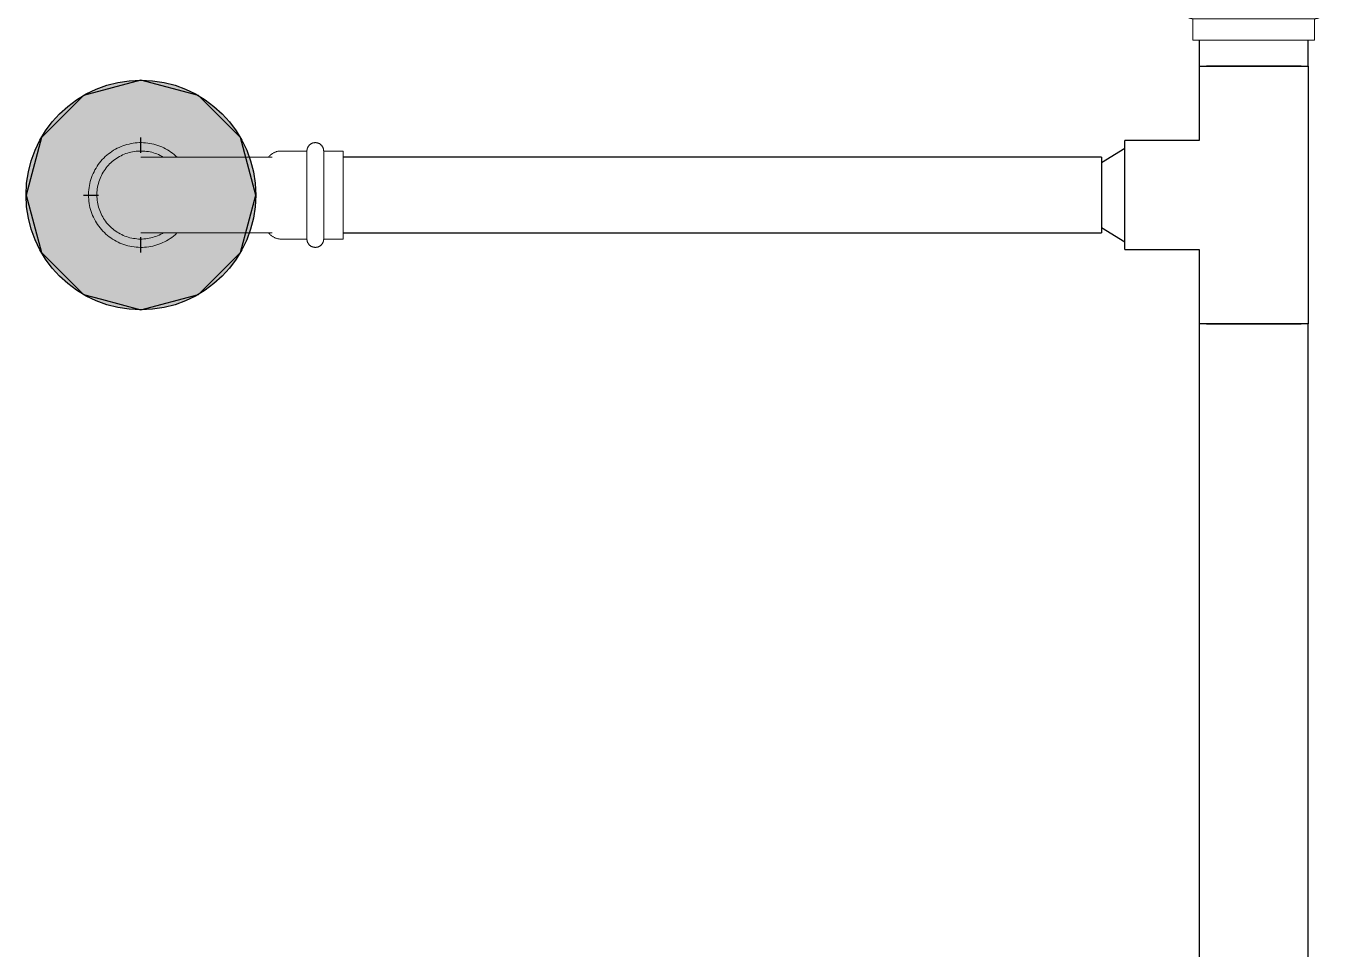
# Model space of a CAD drawing. Header units: inches. Extents: x -3327 to -1, y 8 to 1328.
# Drawn here: x -3048.37 to -3025.78, y 1220.51 to 1236.58 of the extents above; entities that cross this region are included whole.
import ezdxf

# ---------------------------------------------------------------- set-up
doc = ezdxf.new("R2010")
doc.units = ezdxf.units.IN
doc.header["$MEASUREMENT"] = 0
doc.layers.add('P-PIPE', color=3, linetype='Continuous', lineweight=9)
doc.layers.add('X - REF - FP', color=7, linetype='Continuous', true_color=0xb90000)

# ---------------------------------------------------------------- blocks, each defined once
blk = doc.blocks.new('Victaulic-VicPress316-Elbow 90-45deg Style P568_P571 - Standard-523083-SECOND LEVEL')
at = {"layer": 'P-PIPE'}
for p, q in [((-3178.283, 1233.462), (-3178.283, 1232.568)), ((-3176.968, 1232.571), (-3176.968, 1233.462)), ((-3178.392, 1232.416), (-3178.392, 1231.964)), ((-3176.859, 1231.964), (-3176.859, 1232.416)), ((-3177.625, 1231.964), (-3178.392, 1231.964)), ((-3176.859, 1231.964), (-3177.625, 1231.964)), ((-3178.392, 1231.673), (-3178.392, 1231.335)), ((-3177.625, 1231.673), (-3178.392, 1231.673)), ((-3176.859, 1231.673), (-3177.625, 1231.673)), ((-3176.859, 1231.335), (-3176.859, 1231.673)), ((-3178.392, 1231.335), (-3177.625, 1231.335)), ((-3177.625, 1231.335), (-3176.859, 1231.335))]:
    blk.add_line(p, q, dxfattribs=at)
at = {"layer": 'P-PIPE', "flags": 128}
for points in [[(-3177.625, 1235.767), (-3177.661, 1235.766), (-3177.698, 1235.764), (-3177.734, 1235.76), (-3177.77, 1235.755), (-3177.806, 1235.749), (-3177.842, 1235.741), (-3177.877, 1235.731), (-3177.912, 1235.721), (-3177.946, 1235.708), (-3177.98, 1235.695), (-3178.013, 1235.68), (-3178.046, 1235.664), (-3178.078, 1235.646), (-3178.109, 1235.628), (-3178.14, 1235.608), (-3178.17, 1235.586), (-3178.198, 1235.564), (-3178.226, 1235.54), (-3178.253, 1235.516), (-3178.279, 1235.49), (-3178.304, 1235.464), (-3178.328, 1235.436), (-3178.351, 1235.407), (-3178.372, 1235.378), (-3178.392, 1235.348), (-3178.412, 1235.317), (-3178.429, 1235.285), (-3178.446, 1235.252), (-3178.461, 1235.219), (-3178.475, 1235.185), (-3178.488, 1235.151), (-3178.499, 1235.116), (-3178.508, 1235.081), (-3178.517, 1235.046), (-3178.524, 1235.01), (-3178.529, 1234.974), (-3178.533, 1234.938), (-3178.536, 1234.901), (-3178.537, 1234.865), (-3178.537, 1234.828), (-3178.535, 1234.792), (-3178.532, 1234.755), (-3178.527, 1234.719), (-3178.521, 1234.683), (-3178.513, 1234.648), (-3178.504, 1234.612), (-3178.494, 1234.577), (-3178.482, 1234.543), (-3178.469, 1234.509), (-3178.454, 1234.475), (-3178.438, 1234.442), (-3178.421, 1234.41), (-3178.403, 1234.379), (-3178.383, 1234.348), (-3178.362, 1234.318), (-3178.34, 1234.289), (-3178.317, 1234.261), (-3178.293, 1234.234)], [(-3177.625, 1235.621), (-3177.656, 1235.621), (-3177.686, 1235.619), (-3177.717, 1235.616), (-3177.747, 1235.612), (-3177.777, 1235.606), (-3177.807, 1235.599), (-3177.837, 1235.591), (-3177.866, 1235.582), (-3177.895, 1235.572), (-3177.924, 1235.561), (-3177.951, 1235.548), (-3177.979, 1235.535), (-3178.006, 1235.52), (-3178.032, 1235.504), (-3178.058, 1235.487), (-3178.083, 1235.47), (-3178.107, 1235.451), (-3178.13, 1235.431), (-3178.153, 1235.41), (-3178.175, 1235.389), (-3178.196, 1235.366), (-3178.216, 1235.343), (-3178.235, 1235.319), (-3178.253, 1235.294), (-3178.27, 1235.269), (-3178.286, 1235.243), (-3178.301, 1235.216), (-3178.315, 1235.189), (-3178.328, 1235.161), (-3178.339, 1235.133), (-3178.35, 1235.104), (-3178.359, 1235.075), (-3178.368, 1235.045), (-3178.375, 1235.015), (-3178.38, 1234.985), (-3178.385, 1234.955), (-3178.388, 1234.924), (-3178.391, 1234.894), (-3178.391, 1234.863), (-3178.391, 1234.832), (-3178.39, 1234.802), (-3178.387, 1234.771), (-3178.383, 1234.741), (-3178.378, 1234.711), (-3178.371, 1234.681), (-3178.364, 1234.651), (-3178.355, 1234.622), (-3178.345, 1234.593), (-3178.334, 1234.564), (-3178.322, 1234.536), (-3178.309, 1234.508), (-3178.294, 1234.481), (-3178.283, 1234.461)], [(-3176.968, 1234.223), (-3176.946, 1234.246), (-3176.922, 1234.274), (-3176.899, 1234.302), (-3176.878, 1234.332), (-3176.858, 1234.362), (-3176.838, 1234.393), (-3176.821, 1234.425), (-3176.804, 1234.458), (-3176.789, 1234.491), (-3176.775, 1234.524), (-3176.762, 1234.559), (-3176.751, 1234.593), (-3176.742, 1234.629), (-3176.733, 1234.664), (-3176.726, 1234.7), (-3176.721, 1234.736), (-3176.717, 1234.772), (-3176.714, 1234.809), (-3176.713, 1234.845), (-3176.713, 1234.881), (-3176.715, 1234.918), (-3176.718, 1234.954), (-3176.723, 1234.99), (-3176.729, 1235.026), (-3176.737, 1235.062), (-3176.746, 1235.097), (-3176.756, 1235.132), (-3176.768, 1235.167), (-3176.781, 1235.201), (-3176.796, 1235.234), (-3176.812, 1235.267), (-3176.829, 1235.299), (-3176.847, 1235.331), (-3176.867, 1235.362), (-3176.888, 1235.392), (-3176.91, 1235.421), (-3176.933, 1235.449), (-3176.957, 1235.476), (-3176.983, 1235.502), (-3177.009, 1235.527), (-3177.036, 1235.551), (-3177.065, 1235.574), (-3177.094, 1235.596), (-3177.124, 1235.617), (-3177.155, 1235.636), (-3177.187, 1235.655), (-3177.219, 1235.671), (-3177.252, 1235.687), (-3177.285, 1235.701), (-3177.32, 1235.714), (-3177.354, 1235.726), (-3177.389, 1235.736), (-3177.425, 1235.745), (-3177.46, 1235.752), (-3177.496, 1235.758), (-3177.533, 1235.762), (-3177.569, 1235.765), (-3177.605, 1235.767), (-3177.625, 1235.767)], [(-3176.964, 1234.467), (-3176.949, 1234.494), (-3176.935, 1234.521), (-3176.922, 1234.549), (-3176.911, 1234.577), (-3176.9, 1234.606), (-3176.891, 1234.635), (-3176.882, 1234.665), (-3176.875, 1234.694), (-3176.87, 1234.725), (-3176.865, 1234.755), (-3176.862, 1234.785), (-3176.859, 1234.816), (-3176.859, 1234.847), (-3176.859, 1234.877), (-3176.86, 1234.908), (-3176.863, 1234.938), (-3176.867, 1234.969), (-3176.872, 1234.999), (-3176.879, 1235.029), (-3176.886, 1235.059), (-3176.895, 1235.088), (-3176.905, 1235.117), (-3176.916, 1235.146), (-3176.928, 1235.174), (-3176.941, 1235.201), (-3176.956, 1235.229), (-3176.971, 1235.255), (-3176.988, 1235.281), (-3177.005, 1235.306), (-3177.024, 1235.33), (-3177.043, 1235.354), (-3177.064, 1235.377), (-3177.085, 1235.399), (-3177.107, 1235.42), (-3177.13, 1235.44), (-3177.154, 1235.46), (-3177.179, 1235.478), (-3177.204, 1235.495), (-3177.23, 1235.512), (-3177.256, 1235.527), (-3177.284, 1235.541), (-3177.311, 1235.554), (-3177.34, 1235.566), (-3177.368, 1235.577), (-3177.397, 1235.587), (-3177.427, 1235.595), (-3177.457, 1235.603), (-3177.487, 1235.609), (-3177.517, 1235.614), (-3177.547, 1235.617), (-3177.578, 1235.62), (-3177.608, 1235.621), (-3177.625, 1235.621)], [(-3178.283, 1234.855), (-3178.283, 1234.854), (-3178.283, 1234.85), (-3178.283, 1234.845), (-3178.283, 1234.837), (-3178.283, 1234.827), (-3178.283, 1234.815), (-3178.283, 1234.801), (-3178.283, 1234.784), (-3178.283, 1234.766), (-3178.283, 1234.745), (-3178.283, 1234.722), (-3178.283, 1234.697), (-3178.283, 1234.671), (-3178.283, 1234.642), (-3178.283, 1234.612), (-3178.283, 1234.579), (-3178.283, 1234.545), (-3178.283, 1234.509), (-3178.283, 1234.472), (-3178.283, 1234.432), (-3178.283, 1234.392), (-3178.283, 1234.349), (-3178.283, 1234.306), (-3178.283, 1234.261), (-3178.283, 1234.214), (-3178.283, 1234.167), (-3178.283, 1234.118), (-3178.283, 1234.069), (-3178.283, 1234.018), (-3178.283, 1233.967), (-3178.283, 1233.914), (-3178.283, 1233.861), (-3178.283, 1233.808), (-3178.283, 1233.753), (-3178.283, 1233.699), (-3178.283, 1233.644), (-3178.283, 1233.588), (-3178.283, 1233.533), (-3178.283, 1233.477), (-3178.283, 1233.462)], [(-3176.968, 1233.462), (-3176.968, 1233.518), (-3176.968, 1233.573), (-3176.968, 1233.629), (-3176.968, 1233.684), (-3176.968, 1233.739), (-3176.968, 1233.793), (-3176.968, 1233.847), (-3176.968, 1233.9), (-3176.968, 1233.953), (-3176.968, 1234.004), (-3176.968, 1234.055), (-3176.968, 1234.105), (-3176.968, 1234.154), (-3176.968, 1234.202), (-3176.968, 1234.248), (-3176.968, 1234.294), (-3176.968, 1234.338), (-3176.968, 1234.38), (-3176.968, 1234.422), (-3176.968, 1234.461), (-3176.968, 1234.499), (-3176.968, 1234.535), (-3176.968, 1234.57), (-3176.968, 1234.603), (-3176.968, 1234.634), (-3176.968, 1234.663), (-3176.968, 1234.69), (-3176.968, 1234.716), (-3176.968, 1234.739), (-3176.968, 1234.76), (-3176.968, 1234.779), (-3176.968, 1234.796), (-3176.968, 1234.811), (-3176.968, 1234.824), (-3176.968, 1234.835), (-3176.968, 1234.843), (-3176.968, 1234.849), (-3176.968, 1234.853), (-3176.968, 1234.855), (-3176.968, 1234.855)], [(-3178.392, 1232.416), (-3178.391, 1232.427), (-3178.391, 1232.438), (-3178.39, 1232.448), (-3178.388, 1232.459), (-3178.386, 1232.47), (-3178.384, 1232.481), (-3178.381, 1232.491), (-3178.378, 1232.502), (-3178.374, 1232.512), (-3178.37, 1232.522), (-3178.366, 1232.532), (-3178.361, 1232.542), (-3178.355, 1232.551), (-3178.35, 1232.561), (-3178.344, 1232.57), (-3178.338, 1232.579), (-3178.331, 1232.587), (-3178.324, 1232.596), (-3178.317, 1232.604), (-3178.309, 1232.611), (-3178.301, 1232.619), (-3178.293, 1232.626), (-3178.284, 1232.633), (-3178.283, 1232.634)], [(-3176.968, 1232.634), (-3176.959, 1232.627), (-3176.951, 1232.62), (-3176.943, 1232.613), (-3176.935, 1232.605), (-3176.927, 1232.597), (-3176.92, 1232.589), (-3176.914, 1232.58), (-3176.907, 1232.571), (-3176.901, 1232.562), (-3176.896, 1232.553), (-3176.89, 1232.543), (-3176.885, 1232.534), (-3176.881, 1232.524), (-3176.877, 1232.514), (-3176.873, 1232.503), (-3176.87, 1232.493), (-3176.867, 1232.483), (-3176.864, 1232.472), (-3176.862, 1232.461), (-3176.861, 1232.45), (-3176.86, 1232.44), (-3176.859, 1232.429), (-3176.859, 1232.418), (-3176.859, 1232.416)], [(-3178.392, 1231.673), (-3178.397, 1231.673), (-3178.403, 1231.674), (-3178.409, 1231.674), (-3178.415, 1231.675), (-3178.42, 1231.676), (-3178.426, 1231.678), (-3178.432, 1231.679), (-3178.437, 1231.681), (-3178.443, 1231.683), (-3178.448, 1231.685), (-3178.453, 1231.687), (-3178.459, 1231.69), (-3178.464, 1231.693), (-3178.469, 1231.696), (-3178.474, 1231.699), (-3178.478, 1231.702), (-3178.483, 1231.706), (-3178.487, 1231.709), (-3178.492, 1231.713), (-3178.496, 1231.717), (-3178.5, 1231.722), (-3178.504, 1231.726), (-3178.507, 1231.731), (-3178.511, 1231.735), (-3178.514, 1231.74), (-3178.517, 1231.745), (-3178.52, 1231.75), (-3178.522, 1231.755), (-3178.525, 1231.761), (-3178.527, 1231.766), (-3178.529, 1231.772), (-3178.531, 1231.777), (-3178.532, 1231.783), (-3178.534, 1231.788), (-3178.535, 1231.794), (-3178.536, 1231.8), (-3178.536, 1231.806), (-3178.537, 1231.811), (-3178.537, 1231.817), (-3178.537, 1231.823), (-3178.537, 1231.829), (-3178.536, 1231.835), (-3178.535, 1231.84), (-3178.534, 1231.846), (-3178.533, 1231.852), (-3178.532, 1231.858), (-3178.53, 1231.863), (-3178.528, 1231.869), (-3178.526, 1231.874), (-3178.524, 1231.879), (-3178.521, 1231.885), (-3178.519, 1231.89), (-3178.516, 1231.895), (-3178.512, 1231.9), (-3178.509, 1231.904), (-3178.506, 1231.909), (-3178.502, 1231.914), (-3178.498, 1231.918), (-3178.494, 1231.922), (-3178.49, 1231.926), (-3178.485, 1231.93), (-3178.481, 1231.934), (-3178.476, 1231.937), (-3178.471, 1231.94), (-3178.467, 1231.944), (-3178.461, 1231.946), (-3178.456, 1231.949), (-3178.451, 1231.952), (-3178.446, 1231.954), (-3178.44, 1231.956), (-3178.435, 1231.958), (-3178.429, 1231.959), (-3178.423, 1231.961), (-3178.418, 1231.962), (-3178.412, 1231.963), (-3178.406, 1231.964), (-3178.4, 1231.964), (-3178.395, 1231.964), (-3178.392, 1231.964)], [(-3177.625, 1231.964), (-3177.656, 1231.964), (-3177.686, 1231.964), (-3177.717, 1231.964), (-3177.747, 1231.964), (-3177.777, 1231.964), (-3177.807, 1231.964), (-3177.837, 1231.964), (-3177.866, 1231.964), (-3177.895, 1231.964), (-3177.924, 1231.964), (-3177.951, 1231.964), (-3177.979, 1231.964), (-3178.006, 1231.964), (-3178.032, 1231.964), (-3178.058, 1231.964), (-3178.083, 1231.964), (-3178.107, 1231.964), (-3178.13, 1231.964), (-3178.153, 1231.964), (-3178.175, 1231.964), (-3178.196, 1231.964), (-3178.216, 1231.964), (-3178.235, 1231.964), (-3178.253, 1231.964), (-3178.27, 1231.964), (-3178.286, 1231.964), (-3178.301, 1231.964), (-3178.315, 1231.964), (-3178.328, 1231.964), (-3178.339, 1231.964), (-3178.35, 1231.964), (-3178.359, 1231.964), (-3178.368, 1231.964), (-3178.375, 1231.964), (-3178.38, 1231.964), (-3178.385, 1231.964), (-3178.388, 1231.964), (-3178.391, 1231.964), (-3178.391, 1231.964), (-3178.392, 1231.964)], [(-3178.392, 1231.964), (-3178.391, 1231.964), (-3178.389, 1231.964), (-3178.386, 1231.964), (-3178.382, 1231.964), (-3178.376, 1231.964), (-3178.37, 1231.964), (-3178.362, 1231.964), (-3178.353, 1231.964)], [(-3176.859, 1231.964), (-3176.859, 1231.964), (-3176.861, 1231.964), (-3176.864, 1231.964), (-3176.868, 1231.964), (-3176.874, 1231.964), (-3176.88, 1231.964), (-3176.888, 1231.964), (-3176.897, 1231.964), (-3176.908, 1231.964), (-3176.919, 1231.964), (-3176.932, 1231.964), (-3176.945, 1231.964), (-3176.96, 1231.964), (-3176.976, 1231.964), (-3176.992, 1231.964), (-3177.01, 1231.964), (-3177.029, 1231.964), (-3177.049, 1231.964), (-3177.069, 1231.964), (-3177.091, 1231.964), (-3177.113, 1231.964), (-3177.137, 1231.964), (-3177.161, 1231.964), (-3177.185, 1231.964), (-3177.211, 1231.964), (-3177.237, 1231.964), (-3177.264, 1231.964), (-3177.291, 1231.964), (-3177.319, 1231.964), (-3177.347, 1231.964), (-3177.376, 1231.964), (-3177.405, 1231.964), (-3177.435, 1231.964), (-3177.465, 1231.964), (-3177.495, 1231.964), (-3177.525, 1231.964), (-3177.556, 1231.964), (-3177.586, 1231.964), (-3177.617, 1231.964), (-3177.625, 1231.964)], [(-3176.9, 1231.964), (-3176.891, 1231.964), (-3176.882, 1231.964), (-3176.875, 1231.964), (-3176.87, 1231.964), (-3176.865, 1231.964), (-3176.862, 1231.964), (-3176.859, 1231.964), (-3176.859, 1231.964), (-3176.859, 1231.964)], [(-3176.859, 1231.964), (-3176.853, 1231.964), (-3176.847, 1231.964), (-3176.841, 1231.963), (-3176.835, 1231.962), (-3176.83, 1231.961), (-3176.824, 1231.96), (-3176.818, 1231.959), (-3176.813, 1231.957), (-3176.807, 1231.955), (-3176.802, 1231.953), (-3176.797, 1231.95), (-3176.791, 1231.948), (-3176.786, 1231.945), (-3176.781, 1231.942), (-3176.776, 1231.939), (-3176.772, 1231.936), (-3176.767, 1231.932), (-3176.763, 1231.928), (-3176.758, 1231.924), (-3176.754, 1231.92), (-3176.75, 1231.916), (-3176.746, 1231.912), (-3176.743, 1231.907), (-3176.739, 1231.902), (-3176.736, 1231.897), (-3176.733, 1231.893), (-3176.73, 1231.887), (-3176.728, 1231.882), (-3176.725, 1231.877), (-3176.723, 1231.872), (-3176.721, 1231.866), (-3176.719, 1231.861), (-3176.718, 1231.855), (-3176.716, 1231.849), (-3176.715, 1231.844), (-3176.714, 1231.838), (-3176.714, 1231.832), (-3176.713, 1231.826), (-3176.713, 1231.82), (-3176.713, 1231.815), (-3176.713, 1231.809), (-3176.714, 1231.803), (-3176.715, 1231.797), (-3176.716, 1231.791), (-3176.717, 1231.786), (-3176.718, 1231.78), (-3176.72, 1231.775), (-3176.722, 1231.769), (-3176.724, 1231.764), (-3176.726, 1231.758), (-3176.729, 1231.753), (-3176.731, 1231.748), (-3176.734, 1231.743), (-3176.738, 1231.738), (-3176.741, 1231.733), (-3176.744, 1231.729), (-3176.748, 1231.724), (-3176.752, 1231.72), (-3176.756, 1231.716), (-3176.76, 1231.712), (-3176.765, 1231.708), (-3176.769, 1231.704), (-3176.774, 1231.701), (-3176.779, 1231.697), (-3176.784, 1231.694), (-3176.789, 1231.691), (-3176.794, 1231.689), (-3176.799, 1231.686), (-3176.804, 1231.684), (-3176.81, 1231.682), (-3176.815, 1231.68), (-3176.821, 1231.678), (-3176.827, 1231.677), (-3176.832, 1231.676), (-3176.838, 1231.675), (-3176.844, 1231.674), (-3176.85, 1231.674), (-3176.855, 1231.673), (-3176.859, 1231.673)], [(-3178.35, 1231.673), (-3178.359, 1231.673), (-3178.368, 1231.673), (-3178.375, 1231.673), (-3178.38, 1231.673), (-3178.385, 1231.673), (-3178.388, 1231.673), (-3178.391, 1231.673), (-3178.391, 1231.673), (-3178.392, 1231.673)], [(-3178.392, 1231.673), (-3178.391, 1231.673), (-3178.389, 1231.673), (-3178.386, 1231.673), (-3178.382, 1231.673), (-3178.376, 1231.673), (-3178.37, 1231.673), (-3178.362, 1231.673), (-3178.353, 1231.673), (-3178.342, 1231.673), (-3178.331, 1231.673), (-3178.319, 1231.673), (-3178.305, 1231.673), (-3178.29, 1231.673), (-3178.274, 1231.673), (-3178.258, 1231.673), (-3178.24, 1231.673), (-3178.221, 1231.673), (-3178.201, 1231.673), (-3178.181, 1231.673), (-3178.159, 1231.673), (-3178.137, 1231.673), (-3178.113, 1231.673), (-3178.089, 1231.673), (-3178.065, 1231.673), (-3178.039, 1231.673), (-3178.013, 1231.673), (-3177.986, 1231.673), (-3177.959, 1231.673), (-3177.931, 1231.673), (-3177.903, 1231.673), (-3177.874, 1231.673), (-3177.845, 1231.673), (-3177.815, 1231.673), (-3177.785, 1231.673), (-3177.755, 1231.673), (-3177.725, 1231.673), (-3177.695, 1231.673), (-3177.664, 1231.673), (-3177.633, 1231.673), (-3177.625, 1231.673)], [(-3177.625, 1231.673), (-3177.594, 1231.673), (-3177.564, 1231.673), (-3177.533, 1231.673), (-3177.503, 1231.673), (-3177.473, 1231.673), (-3177.443, 1231.673), (-3177.413, 1231.673), (-3177.384, 1231.673), (-3177.355, 1231.673), (-3177.327, 1231.673), (-3177.299, 1231.673), (-3177.271, 1231.673), (-3177.244, 1231.673), (-3177.218, 1231.673), (-3177.192, 1231.673), (-3177.167, 1231.673), (-3177.143, 1231.673), (-3177.12, 1231.673), (-3177.097, 1231.673), (-3177.075, 1231.673), (-3177.054, 1231.673), (-3177.034, 1231.673), (-3177.015, 1231.673), (-3176.997, 1231.673), (-3176.98, 1231.673), (-3176.964, 1231.673), (-3176.949, 1231.673), (-3176.935, 1231.673), (-3176.922, 1231.673), (-3176.911, 1231.673), (-3176.9, 1231.673), (-3176.891, 1231.673), (-3176.882, 1231.673), (-3176.875, 1231.673), (-3176.87, 1231.673), (-3176.865, 1231.673), (-3176.862, 1231.673), (-3176.859, 1231.673), (-3176.859, 1231.673), (-3176.859, 1231.673)], [(-3176.859, 1231.673), (-3176.859, 1231.673), (-3176.861, 1231.673), (-3176.864, 1231.673), (-3176.868, 1231.673), (-3176.874, 1231.673), (-3176.88, 1231.673), (-3176.888, 1231.673), (-3176.897, 1231.673)]]:
    blk.add_lwpolyline(points, dxfattribs=at)
blk = doc.blocks.new('Victaulic-VicPress316-Elbow 90-45deg Style P568_P571 - Standard-V3-SECOND LEVEL')
at = {"layer": 'P-PIPE'}
for p, q in [((-1.059, 4.55), (-1.059, 4.174)), ((1.059, 4.55), (-1.059, 4.55)), ((1.059, 4.174), (1.059, 4.55)), ((-1.059, 4.174), (1.059, 4.174)), ((-1.059, 3.845), (-1.059, 3.289)), ((-1.059, 3.845), (1.059, 3.845)), ((1.059, 3.289), (1.059, 3.845)), ((-0.95, 3.134), (-0.95, 2.015)), ((-0.769, 3.071), (-0.753, 3.071)), ((-0.312, 3.071), (-0.294, 3.071)), ((0.294, 3.071), (0.312, 3.071)), ((0.753, 3.071), (0.769, 3.071)), ((0.95, 2.015), (0.95, 3.119)), ((-4.174, 1.059), (-4.55, 1.059)), ((-4.55, 1.059), (-4.55, -1.059)), ((-4.174, -1.059), (-4.174, 1.059)), ((-3.289, 1.059), (-3.845, 1.059)), ((-3.845, -1.059), (-3.845, 1.059)), ((-2.015, 0.95), (-3.119, 0.95)), ((-3.071, 0.753), (-3.071, 0.769)), ((-3.071, 0.294), (-3.071, 0.312)), ((-3.071, -0.312), (-3.071, -0.294)), ((-3.071, -0.769), (-3.071, -0.753)), ((-4.55, -1.059), (-4.174, -1.059)), ((-3.845, -1.059), (-3.289, -1.059)), ((-3.136, -0.95), (-2.015, -0.95))]:
    blk.add_line(p, q, dxfattribs=at)
at = {"layer": 'P-PIPE', "flags": 128}
for points in [[(-1.059, 3.845), (-1.066, 3.846), (-1.072, 3.846), (-1.079, 3.847), (-1.085, 3.848), (-1.092, 3.849), (-1.098, 3.85), (-1.104, 3.852), (-1.111, 3.854), (-1.117, 3.856), (-1.123, 3.858), (-1.129, 3.861), (-1.135, 3.864), (-1.141, 3.867), (-1.146, 3.871), (-1.152, 3.874), (-1.157, 3.878), (-1.162, 3.882), (-1.167, 3.886), (-1.172, 3.891), (-1.177, 3.895), (-1.181, 3.9), (-1.186, 3.905), (-1.19, 3.91), (-1.194, 3.916), (-1.197, 3.921), (-1.201, 3.927), (-1.204, 3.932), (-1.207, 3.938), (-1.21, 3.944), (-1.212, 3.95), (-1.215, 3.957), (-1.217, 3.963), (-1.218, 3.969), (-1.22, 3.976), (-1.221, 3.982), (-1.222, 3.989), (-1.223, 3.995), (-1.223, 4.002), (-1.223, 4.008), (-1.223, 4.015), (-1.223, 4.021), (-1.223, 4.028), (-1.222, 4.034), (-1.221, 4.041), (-1.219, 4.047), (-1.218, 4.054), (-1.216, 4.06), (-1.214, 4.066), (-1.211, 4.072), (-1.209, 4.078), (-1.206, 4.084), (-1.203, 4.09), (-1.199, 4.096), (-1.196, 4.101), (-1.192, 4.107), (-1.188, 4.112), (-1.184, 4.117), (-1.179, 4.122), (-1.175, 4.127), (-1.17, 4.131), (-1.165, 4.136), (-1.16, 4.14), (-1.155, 4.144), (-1.149, 4.147), (-1.144, 4.151), (-1.138, 4.154), (-1.132, 4.157), (-1.126, 4.16), (-1.12, 4.163), (-1.114, 4.165), (-1.108, 4.167), (-1.102, 4.169), (-1.095, 4.17), (-1.089, 4.172), (-1.082, 4.173), (-1.076, 4.174), (-1.069, 4.174), (-1.063, 4.174), (-1.059, 4.174)], [(1.059, 4.174), (1.058, 4.174), (1.056, 4.174), (1.051, 4.174), (1.045, 4.174), (1.038, 4.174), (1.029, 4.174), (1.018, 4.174), (1.005, 4.174), (0.991, 4.174), (0.975, 4.174), (0.958, 4.174), (0.939, 4.174), (0.919, 4.174), (0.897, 4.174), (0.874, 4.174), (0.849, 4.174), (0.823, 4.174), (0.796, 4.174), (0.768, 4.174), (0.738, 4.174), (0.707, 4.174), (0.675, 4.174), (0.642, 4.174), (0.607, 4.174), (0.572, 4.174), (0.536, 4.174), (0.499, 4.174), (0.461, 4.174), (0.423, 4.174), (0.384, 4.174), (0.344, 4.174), (0.304, 4.174), (0.263, 4.174), (0.222, 4.174), (0.18, 4.174), (0.138, 4.174), (0.096, 4.174), (0.054, 4.174), (0.011, 4.174), (-0.031, 4.174), (-0.073, 4.174), (-0.115, 4.174), (-0.157, 4.174), (-0.199, 4.174), (-0.241, 4.174), (-0.282, 4.174), (-0.322, 4.174), (-0.362, 4.174), (-0.402, 4.174), (-0.441, 4.174), (-0.479, 4.174), (-0.516, 4.174), (-0.553, 4.174), (-0.588, 4.174), (-0.623, 4.174), (-0.657, 4.174), (-0.69, 4.174), (-0.721, 4.174), (-0.752, 4.174), (-0.781, 4.174), (-0.809, 4.174), (-0.836, 4.174), (-0.861, 4.174), (-0.885, 4.174), (-0.907, 4.174), (-0.929, 4.174), (-0.948, 4.174), (-0.966, 4.174), (-0.983, 4.174), (-0.998, 4.174), (-1.011, 4.174), (-1.023, 4.174), (-1.033, 4.174), (-1.042, 4.174), (-1.048, 4.174), (-1.054, 4.174), (-1.057, 4.174), (-1.059, 4.174), (-1.059, 4.174)], [(-1.059, 4.174), (-1.058, 4.174), (-1.056, 4.174), (-1.051, 4.174), (-1.045, 4.174), (-1.038, 4.174), (-1.029, 4.174), (-1.018, 4.174)], [(1.023, 4.174), (1.033, 4.174), (1.042, 4.174), (1.048, 4.174), (1.054, 4.174), (1.057, 4.174), (1.059, 4.174), (1.059, 4.174)], [(1.059, 4.174), (1.066, 4.174), (1.072, 4.174), (1.079, 4.173), (1.085, 4.172), (1.092, 4.171), (1.098, 4.17), (1.104, 4.168), (1.111, 4.166), (1.117, 4.164), (1.123, 4.162), (1.129, 4.159), (1.135, 4.156), (1.141, 4.153), (1.146, 4.149), (1.152, 4.146), (1.157, 4.142), (1.162, 4.138), (1.167, 4.134), (1.172, 4.129), (1.177, 4.125), (1.181, 4.12), (1.186, 4.115), (1.19, 4.11), (1.194, 4.104), (1.197, 4.099), (1.201, 4.093), (1.204, 4.088), (1.207, 4.082), (1.21, 4.076), (1.212, 4.07), (1.215, 4.063), (1.217, 4.057), (1.218, 4.051), (1.22, 4.044), (1.221, 4.038), (1.222, 4.031), (1.223, 4.025), (1.223, 4.018), (1.223, 4.012), (1.223, 4.005), (1.223, 3.999), (1.223, 3.992), (1.222, 3.986), (1.221, 3.979), (1.219, 3.973), (1.218, 3.966), (1.216, 3.96), (1.214, 3.954), (1.211, 3.948), (1.209, 3.942), (1.206, 3.936), (1.203, 3.93), (1.199, 3.924), (1.196, 3.919), (1.192, 3.913), (1.188, 3.908), (1.184, 3.903), (1.179, 3.898), (1.175, 3.893), (1.17, 3.889), (1.165, 3.884), (1.16, 3.88), (1.155, 3.876), (1.149, 3.873), (1.144, 3.869), (1.138, 3.866), (1.132, 3.863), (1.126, 3.86), (1.12, 3.857), (1.114, 3.855), (1.108, 3.853), (1.102, 3.851), (1.095, 3.85), (1.089, 3.848), (1.082, 3.847), (1.076, 3.846), (1.069, 3.846), (1.063, 3.846), (1.059, 3.845)], [(-1.059, 3.845), (-1.058, 3.845), (-1.056, 3.845), (-1.051, 3.845), (-1.045, 3.845), (-1.038, 3.845), (-1.029, 3.845), (-1.018, 3.845), (-1.005, 3.845), (-0.991, 3.845), (-0.975, 3.845), (-0.958, 3.845), (-0.939, 3.845), (-0.919, 3.845), (-0.897, 3.845), (-0.874, 3.845), (-0.849, 3.845), (-0.823, 3.845), (-0.796, 3.845), (-0.768, 3.845), (-0.738, 3.845), (-0.707, 3.845), (-0.675, 3.845), (-0.642, 3.845), (-0.607, 3.845), (-0.572, 3.845), (-0.536, 3.845), (-0.499, 3.845), (-0.461, 3.845), (-0.423, 3.845), (-0.384, 3.845), (-0.344, 3.845), (-0.304, 3.845), (-0.263, 3.845), (-0.222, 3.845), (-0.18, 3.845), (-0.138, 3.845), (-0.096, 3.845), (-0.054, 3.845), (-0.011, 3.845), (0.031, 3.845), (0.073, 3.845), (0.115, 3.845), (0.157, 3.845), (0.199, 3.845), (0.241, 3.845), (0.282, 3.845), (0.322, 3.845), (0.362, 3.845), (0.402, 3.845), (0.441, 3.845), (0.479, 3.845), (0.516, 3.845), (0.553, 3.845), (0.588, 3.845), (0.623, 3.845), (0.657, 3.845), (0.69, 3.845), (0.721, 3.845), (0.752, 3.845), (0.781, 3.845), (0.809, 3.845), (0.836, 3.845), (0.861, 3.845), (0.885, 3.845), (0.907, 3.845), (0.929, 3.845), (0.948, 3.845), (0.966, 3.845), (0.983, 3.845), (0.998, 3.845), (1.011, 3.845), (1.023, 3.845), (1.033, 3.845), (1.042, 3.845), (1.048, 3.845), (1.054, 3.845), (1.057, 3.845), (1.059, 3.845), (1.059, 3.845)], [(-1.023, 3.845), (-1.033, 3.845), (-1.042, 3.845), (-1.048, 3.845), (-1.054, 3.845), (-1.057, 3.845), (-1.059, 3.845), (-1.059, 3.845)], [(1.059, 3.845), (1.058, 3.845), (1.056, 3.845), (1.051, 3.845), (1.045, 3.845), (1.038, 3.845), (1.029, 3.845), (1.018, 3.845)], [(-0.95, 3.071), (-0.959, 3.078), (-0.967, 3.085), (-0.975, 3.092), (-0.983, 3.1), (-0.99, 3.108), (-0.997, 3.116), (-1.004, 3.125), (-1.01, 3.133), (-1.016, 3.143), (-1.022, 3.152), (-1.027, 3.161), (-1.032, 3.171), (-1.037, 3.181), (-1.041, 3.191), (-1.045, 3.201), (-1.048, 3.212), (-1.051, 3.222), (-1.053, 3.233), (-1.055, 3.244), (-1.057, 3.254), (-1.058, 3.265), (-1.059, 3.276), (-1.059, 3.287), (-1.059, 3.289)], [(1.059, 3.289), (1.059, 3.278), (1.058, 3.267), (1.057, 3.256), (1.056, 3.246), (1.054, 3.235), (1.051, 3.224), (1.048, 3.214), (1.045, 3.203), (1.042, 3.193), (1.037, 3.183), (1.033, 3.173), (1.028, 3.163), (1.023, 3.154), (1.017, 3.144), (1.011, 3.135), (1.005, 3.126), (0.998, 3.118), (0.991, 3.109), (0.984, 3.101), (0.976, 3.094), (0.968, 3.086), (0.96, 3.079), (0.952, 3.072), (0.95, 3.071)], [(-0.95, 2.015), (-0.951, 1.973), (-0.953, 1.93), (-0.958, 1.888), (-0.964, 1.846), (-0.971, 1.804), (-0.981, 1.762), (-0.991, 1.721), (-1.004, 1.68), (-1.018, 1.64), (-1.034, 1.6), (-1.051, 1.562), (-1.07, 1.523), (-1.091, 1.486), (-1.113, 1.449), (-1.136, 1.414), (-1.161, 1.379), (-1.187, 1.345), (-1.214, 1.313), (-1.243, 1.281), (-1.273, 1.251), (-1.304, 1.222), (-1.337, 1.194), (-1.37, 1.168), (-1.404, 1.143), (-1.44, 1.119), (-1.476, 1.097), (-1.513, 1.076), (-1.551, 1.056), (-1.59, 1.039), (-1.629, 1.022), (-1.669, 1.008), (-1.71, 0.995), (-1.751, 0.983), (-1.792, 0.974), (-1.834, 0.965), (-1.876, 0.959), (-1.919, 0.954), (-1.961, 0.951), (-2.004, 0.95), (-2.015, 0.95)], [(-2.015, -0.95), (-1.897, -0.948), (-1.778, -0.941), (-1.66, -0.929), (-1.543, -0.912), (-1.426, -0.891), (-1.31, -0.865), (-1.196, -0.835), (-1.082, -0.799), (-0.971, -0.76), (-0.861, -0.716), (-0.752, -0.668), (-0.646, -0.615), (-0.542, -0.558), (-0.44, -0.497), (-0.341, -0.432), (-0.244, -0.363), (-0.151, -0.29), (-0.06, -0.214), (0.028, -0.134), (0.112, -0.051), (0.193, 0.036), (0.27, 0.126), (0.344, 0.219), (0.414, 0.315), (0.48, 0.413), (0.542, 0.514), (0.6, 0.618), (0.654, 0.723), (0.703, 0.831), (0.748, 0.941), (0.789, 1.052), (0.826, 1.165), (0.857, 1.279), (0.884, 1.395), (0.907, 1.511), (0.925, 1.629), (0.938, 1.746), (0.946, 1.865), (0.95, 1.983), (0.95, 2.015)], [(-4.174, 1.059), (-4.174, 1.066), (-4.174, 1.072), (-4.173, 1.079), (-4.172, 1.085), (-4.171, 1.092), (-4.17, 1.098), (-4.168, 1.104), (-4.166, 1.111), (-4.164, 1.117), (-4.162, 1.123), (-4.159, 1.129), (-4.156, 1.135), (-4.153, 1.141), (-4.149, 1.146), (-4.146, 1.152), (-4.142, 1.157), (-4.138, 1.162), (-4.134, 1.167), (-4.129, 1.172), (-4.125, 1.177), (-4.12, 1.181), (-4.115, 1.186), (-4.11, 1.19), (-4.104, 1.194), (-4.099, 1.197), (-4.093, 1.201), (-4.088, 1.204), (-4.082, 1.207), (-4.076, 1.21), (-4.07, 1.212), (-4.063, 1.215), (-4.057, 1.217), (-4.051, 1.218), (-4.044, 1.22), (-4.038, 1.221), (-4.031, 1.222), (-4.025, 1.223), (-4.018, 1.223), (-4.012, 1.223), (-4.005, 1.223), (-3.999, 1.223), (-3.992, 1.223), (-3.986, 1.222), (-3.979, 1.221), (-3.973, 1.219), (-3.966, 1.218), (-3.96, 1.216), (-3.954, 1.214), (-3.948, 1.211), (-3.942, 1.209), (-3.936, 1.206), (-3.93, 1.203), (-3.924, 1.199), (-3.919, 1.196), (-3.913, 1.192), (-3.908, 1.188), (-3.903, 1.184), (-3.898, 1.179), (-3.893, 1.175), (-3.889, 1.17), (-3.884, 1.165), (-3.88, 1.16), (-3.876, 1.155), (-3.873, 1.149), (-3.869, 1.144), (-3.866, 1.138), (-3.863, 1.132), (-3.86, 1.126), (-3.857, 1.12), (-3.855, 1.114), (-3.853, 1.108), (-3.851, 1.102), (-3.85, 1.095), (-3.848, 1.089), (-3.847, 1.082), (-3.846, 1.076), (-3.846, 1.069), (-3.846, 1.063), (-3.845, 1.059)], [(-4.174, 1.059), (-4.174, 1.058), (-4.174, 1.056), (-4.174, 1.051), (-4.174, 1.045), (-4.174, 1.038), (-4.174, 1.029), (-4.174, 1.018), (-4.174, 1.005), (-4.174, 0.991), (-4.174, 0.975), (-4.174, 0.958), (-4.174, 0.939), (-4.174, 0.919), (-4.174, 0.897), (-4.174, 0.874), (-4.174, 0.849), (-4.174, 0.823), (-4.174, 0.796), (-4.174, 0.768), (-4.174, 0.738), (-4.174, 0.707), (-4.174, 0.675), (-4.174, 0.642), (-4.174, 0.607), (-4.174, 0.572), (-4.174, 0.536), (-4.174, 0.499), (-4.174, 0.461), (-4.174, 0.423), (-4.174, 0.384), (-4.174, 0.344), (-4.174, 0.304), (-4.174, 0.263), (-4.174, 0.222), (-4.174, 0.18), (-4.174, 0.138), (-4.174, 0.096), (-4.174, 0.054), (-4.174, 0.011), (-4.174, -0.031), (-4.174, -0.073), (-4.174, -0.115), (-4.174, -0.157), (-4.174, -0.199), (-4.174, -0.241), (-4.174, -0.282), (-4.174, -0.322), (-4.174, -0.362), (-4.174, -0.402), (-4.174, -0.441), (-4.174, -0.479), (-4.174, -0.516), (-4.174, -0.553), (-4.174, -0.588), (-4.174, -0.623), (-4.174, -0.657), (-4.174, -0.69), (-4.174, -0.721), (-4.174, -0.752), (-4.174, -0.781), (-4.174, -0.809), (-4.174, -0.836), (-4.174, -0.861), (-4.174, -0.885), (-4.174, -0.907), (-4.174, -0.929), (-4.174, -0.948), (-4.174, -0.966), (-4.174, -0.983), (-4.174, -0.998), (-4.174, -1.011), (-4.174, -1.023), (-4.174, -1.033), (-4.174, -1.042), (-4.174, -1.048), (-4.174, -1.054), (-4.174, -1.057), (-4.174, -1.059), (-4.174, -1.059)], [(-4.174, 1.023), (-4.174, 1.033), (-4.174, 1.042), (-4.174, 1.048), (-4.174, 1.054), (-4.174, 1.057), (-4.174, 1.059), (-4.174, 1.059)], [(-3.845, -1.059), (-3.845, -1.058), (-3.845, -1.056), (-3.845, -1.051), (-3.845, -1.045), (-3.845, -1.038), (-3.845, -1.029), (-3.845, -1.018), (-3.845, -1.005), (-3.845, -0.991), (-3.845, -0.975), (-3.845, -0.958), (-3.845, -0.939), (-3.845, -0.919), (-3.845, -0.897), (-3.845, -0.874), (-3.845, -0.849), (-3.845, -0.823), (-3.845, -0.796), (-3.845, -0.768), (-3.845, -0.738), (-3.845, -0.707), (-3.845, -0.675), (-3.845, -0.642), (-3.845, -0.607), (-3.845, -0.572), (-3.845, -0.536), (-3.845, -0.499), (-3.845, -0.461), (-3.845, -0.423), (-3.845, -0.384), (-3.845, -0.344), (-3.845, -0.304), (-3.845, -0.263), (-3.845, -0.222), (-3.845, -0.18), (-3.845, -0.138), (-3.845, -0.096), (-3.845, -0.054), (-3.845, -0.011), (-3.845, 0.031), (-3.845, 0.073), (-3.845, 0.115), (-3.845, 0.157), (-3.845, 0.199), (-3.845, 0.241), (-3.845, 0.282), (-3.845, 0.322), (-3.845, 0.362), (-3.845, 0.402), (-3.845, 0.441), (-3.845, 0.479), (-3.845, 0.516), (-3.845, 0.553), (-3.845, 0.588), (-3.845, 0.623), (-3.845, 0.657), (-3.845, 0.69), (-3.845, 0.721), (-3.845, 0.752), (-3.845, 0.781), (-3.845, 0.809), (-3.845, 0.836), (-3.845, 0.861), (-3.845, 0.885), (-3.845, 0.907), (-3.845, 0.929), (-3.845, 0.948), (-3.845, 0.966), (-3.845, 0.983), (-3.845, 0.998), (-3.845, 1.011), (-3.845, 1.023), (-3.845, 1.033), (-3.845, 1.042), (-3.845, 1.048), (-3.845, 1.054), (-3.845, 1.057), (-3.845, 1.059), (-3.845, 1.059)], [(-3.845, 1.059), (-3.845, 1.058), (-3.845, 1.056), (-3.845, 1.051), (-3.845, 1.045), (-3.845, 1.038), (-3.845, 1.029), (-3.845, 1.018)], [(-3.289, 1.059), (-3.278, 1.059), (-3.267, 1.058), (-3.256, 1.057), (-3.246, 1.056), (-3.235, 1.054), (-3.224, 1.051), (-3.214, 1.048), (-3.203, 1.045), (-3.193, 1.042), (-3.183, 1.037), (-3.173, 1.033), (-3.163, 1.028), (-3.154, 1.023), (-3.144, 1.017), (-3.135, 1.011), (-3.126, 1.005), (-3.118, 0.998), (-3.109, 0.991), (-3.101, 0.984), (-3.094, 0.976), (-3.086, 0.968), (-3.079, 0.96), (-3.072, 0.952), (-3.071, 0.95)], [(-4.174, -1.059), (-4.174, -1.058), (-4.174, -1.056), (-4.174, -1.051), (-4.174, -1.045), (-4.174, -1.038), (-4.174, -1.029), (-4.174, -1.018)], [(-3.845, -1.059), (-3.846, -1.066), (-3.846, -1.072), (-3.847, -1.079), (-3.848, -1.085), (-3.849, -1.092), (-3.85, -1.098), (-3.852, -1.104), (-3.854, -1.111), (-3.856, -1.117), (-3.858, -1.123), (-3.861, -1.129), (-3.864, -1.135), (-3.867, -1.141), (-3.871, -1.146), (-3.874, -1.152), (-3.878, -1.157), (-3.882, -1.162), (-3.886, -1.167), (-3.891, -1.172), (-3.895, -1.177), (-3.9, -1.181), (-3.905, -1.186), (-3.91, -1.19), (-3.916, -1.194), (-3.921, -1.197), (-3.927, -1.201), (-3.932, -1.204), (-3.938, -1.207), (-3.944, -1.21), (-3.95, -1.212), (-3.957, -1.215), (-3.963, -1.217), (-3.969, -1.218), (-3.976, -1.22), (-3.982, -1.221), (-3.989, -1.222), (-3.995, -1.223), (-4.002, -1.223), (-4.008, -1.223), (-4.015, -1.223), (-4.021, -1.223), (-4.028, -1.223), (-4.034, -1.222), (-4.041, -1.221), (-4.047, -1.219), (-4.054, -1.218), (-4.06, -1.216), (-4.066, -1.214), (-4.072, -1.211), (-4.078, -1.209), (-4.084, -1.206), (-4.09, -1.203), (-4.096, -1.199), (-4.101, -1.196), (-4.107, -1.192), (-4.112, -1.188), (-4.117, -1.184), (-4.122, -1.179), (-4.127, -1.175), (-4.131, -1.17), (-4.136, -1.165), (-4.14, -1.16), (-4.144, -1.155), (-4.147, -1.149), (-4.151, -1.144), (-4.154, -1.138), (-4.157, -1.132), (-4.16, -1.126), (-4.163, -1.12), (-4.165, -1.114), (-4.167, -1.108), (-4.169, -1.102), (-4.17, -1.095), (-4.172, -1.089), (-4.173, -1.082), (-4.174, -1.076), (-4.174, -1.069), (-4.174, -1.063), (-4.174, -1.059)], [(-3.845, -1.023), (-3.845, -1.033), (-3.845, -1.042), (-3.845, -1.048), (-3.845, -1.054), (-3.845, -1.057), (-3.845, -1.059), (-3.845, -1.059)], [(-3.071, -0.95), (-3.078, -0.959), (-3.085, -0.967), (-3.092, -0.975), (-3.1, -0.983), (-3.108, -0.99), (-3.116, -0.997), (-3.125, -1.004), (-3.133, -1.01), (-3.143, -1.016), (-3.152, -1.022), (-3.161, -1.027), (-3.171, -1.032), (-3.181, -1.037), (-3.191, -1.041), (-3.201, -1.045), (-3.212, -1.048), (-3.222, -1.051), (-3.233, -1.053), (-3.244, -1.055), (-3.254, -1.057), (-3.265, -1.058), (-3.276, -1.059), (-3.287, -1.059), (-3.289, -1.059)]]:
    blk.add_lwpolyline(points, dxfattribs=at)

msp = doc.modelspace()

# ---------------------------------------------------------------- hatches: boundary and pattern name
at = {"layer": 'X - REF - FP'}
h = msp.add_hatch(color=256, dxfattribs=at)
edge = h.paths.add_edge_path(flags=0)
edge.add_arc((-3046.373, 1233.633), 2, 0, 360)
msp.add_hatch(color=256, dxfattribs=at).paths.add_polyline_path([(-3046.373, 1231.633), (-3045.373, 1231.901), (-3044.641, 1232.633), (-3044.373, 1233.633), (-3044.641, 1234.633), (-3045.373, 1235.365), (-3046.373, 1235.633), (-3047.373, 1235.365), (-3048.105, 1234.633), (-3048.373, 1233.633), (-3048.105, 1232.633), (-3047.373, 1231.901), (-3047.059, 1231.817)], flags=0)

# ---------------------------------------------------------------- linework, layer by layer
for p, q in [((-3027.951, 1236.327), (-3027.951, 1235.877)), ((-3026.051, 1235.877), (-3026.051, 1236.327)), ((-3027.952, 1235.877), (-3027.952, 1234.584)), ((-3027.952, 1235.877), (-3026.05, 1235.877)), ((-3027.673, 1235.877), (-3027.824, 1235.877)), ((-3027.476, 1235.877), (-3027.673, 1235.877)), ((-3027.247, 1235.877), (-3027.476, 1235.877)), ((-3026.755, 1235.877), (-3027.247, 1235.877)), ((-3026.526, 1235.877), (-3026.755, 1235.877)), ((-3026.329, 1235.877), (-3026.526, 1235.877)), ((-3026.178, 1235.877), (-3026.329, 1235.877)), ((-3026.05, 1231.389), (-3026.05, 1235.877)), ((-3046.373, 1235.633), (-3047.373, 1235.365)), ((-3045.373, 1235.365), (-3046.373, 1235.633)), ((-3047.373, 1235.365), (-3048.105, 1234.633)), ((-3044.641, 1234.633), (-3045.373, 1235.365)), ((-3048.105, 1234.633), (-3048.373, 1233.633)), ((-3046.373, 1234.369), (-3046.373, 1234.633)), ((-3044.373, 1233.633), (-3044.641, 1234.633)), ((-3029.245, 1234.445), (-3029.651, 1234.195)), ((-3027.952, 1234.584), (-3029.245, 1234.584)), ((-3029.245, 1232.682), (-3029.245, 1234.584)), ((-3029.651, 1234.29), (-3042.853, 1234.29)), ((-3029.651, 1234.29), (-3029.651, 1232.975)), ((-3048.373, 1233.633), (-3048.105, 1232.633)), ((-3047.373, 1233.633), (-3047.111, 1233.633)), ((-3044.641, 1232.633), (-3044.373, 1233.633)), ((-3046.373, 1232.633), (-3046.373, 1232.897)), ((-3042.853, 1232.975), (-3029.651, 1232.975)), ((-3029.651, 1233.07), (-3029.245, 1232.82)), ((-3048.105, 1232.633), (-3047.373, 1231.901)), ((-3045.373, 1231.901), (-3044.641, 1232.633)), ((-3029.245, 1232.682), (-3027.952, 1232.682)), ((-3027.952, 1232.682), (-3027.952, 1231.389)), ((-3047.373, 1231.901), (-3047.059, 1231.817)), ((-3047.059, 1231.817), (-3046.373, 1231.633)), ((-3046.373, 1231.633), (-3045.373, 1231.901)), ((-3026.05, 1231.389), (-3027.952, 1231.389)), ((-3027.951, 1231.389), (-3027.951, 1196.877)), ((-3027.824, 1231.389), (-3027.673, 1231.389)), ((-3027.673, 1231.389), (-3027.476, 1231.389)), ((-3027.476, 1231.389), (-3027.247, 1231.389)), ((-3027.247, 1231.389), (-3026.755, 1231.389)), ((-3026.755, 1231.389), (-3026.526, 1231.389)), ((-3026.526, 1231.389), (-3026.329, 1231.389)), ((-3026.329, 1231.389), (-3026.178, 1231.389)), ((-3026.051, 1196.877), (-3026.051, 1231.389))]:
    msp.add_line(p, q, dxfattribs=at)
msp.add_circle((-3046.373, 1233.633), 2, dxfattribs=at)

# ---------------------------------------------------------------- block references
at = {"layer": 'X - REF - FP', "rotation": 90}
for name, p in [('Victaulic-VicPress316-Elbow 90-45deg Style P568_P571 - Standard-V3-SECOND LEVEL', (-3027.001, 1240.877)), ('Victaulic-VicPress316-Elbow 90-45deg Style P568_P571 - Standard-523083-SECOND LEVEL', (-1811.518, 4411.258))]:
    msp.add_blockref(name, p, dxfattribs=at)

doc.saveas('drawing.dxf')
